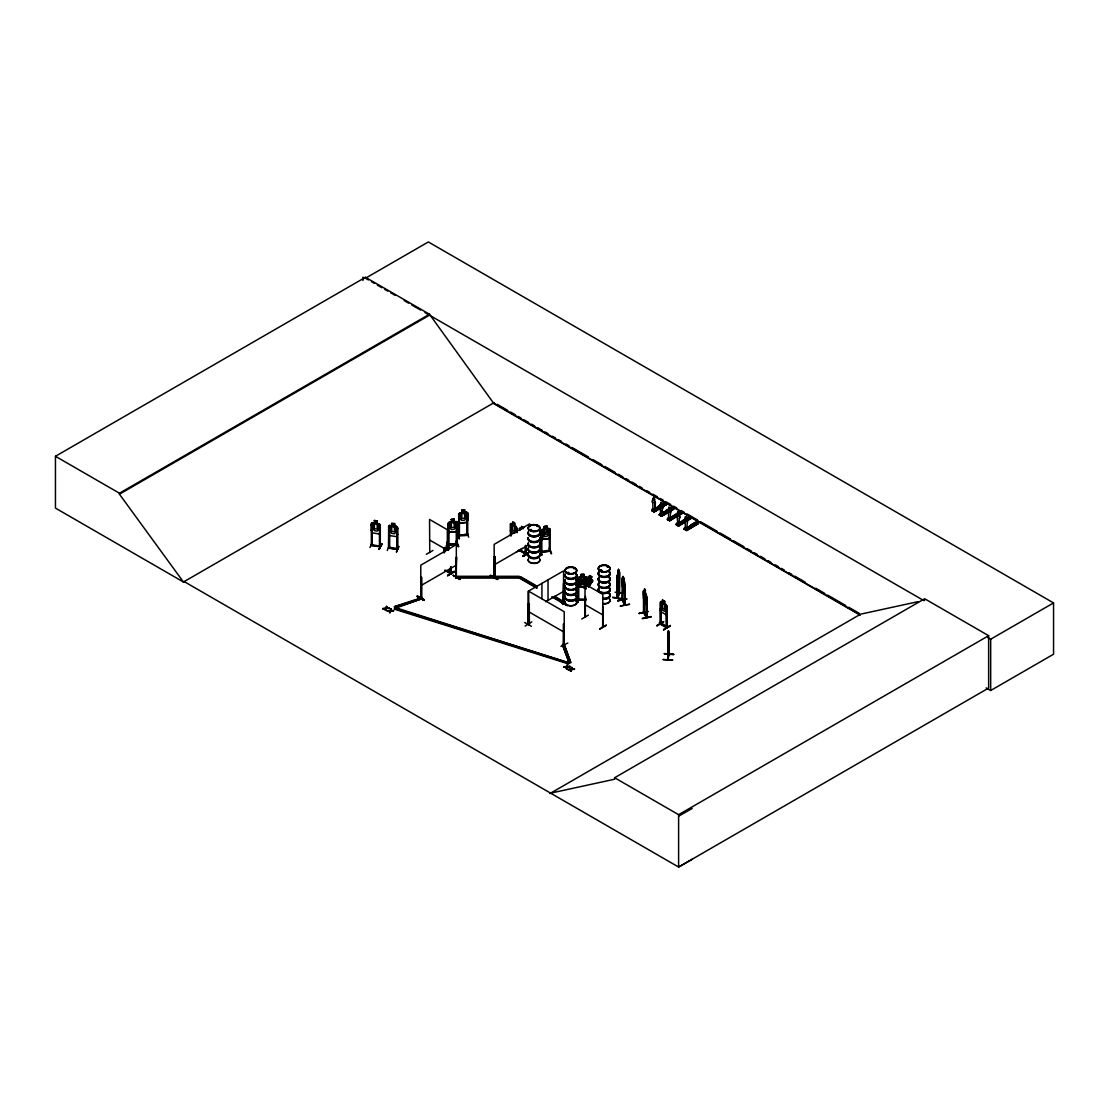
<?xml version="1.0" encoding="UTF-8"?>
<svg xmlns="http://www.w3.org/2000/svg" width="1109" height="1109" viewBox="0 0 1109 1109"><rect width="100%" height="100%" fill="white"/><g stroke="black" fill="none" stroke-linecap="round" stroke-linejoin="round"><path stroke-width="1.5" d="M668.755 642.18C669.351 632.338 667.854 651.524 667.729 644.44M654.56 510.459L654.864 504.041A2.093 1.22 59.5 0 0 654.56 501.171L654.615 499.036M654.643 510.403L654.962 503.985A2.093 1.22 59.5 0 0 654.643 501.116L654.56 501.171M661.338 513.661L660.465 513.869L662.045 514.784L662.447 508.31A2.093 1.22 59.5 0 0 662.142 505.441L661.103 502.294M663.154 659.675C680.247 659.924 670.903 660.34 663.196 659.425M670.196 519.483L670.501 513.065A2.093 1.22 59.5 0 0 670.196 510.195L670.183 507.811M678.985 524.571L679.387 518.097A2.093 1.22 59.5 0 0 679.082 515.228M686.845 529.104L687.247 522.63A2.093 1.22 59.5 0 0 686.845 519.816L686.845 517.432M668.561 638.035L668.02 642.596L667.826 641.459M618.656 571.884L618.559 569.333L617.879 573.63C615.703 579.328 616.978 592.608 619.335 577.803M619.21 580.866L619.363 577.803M617.644 577.276L617.408 598.319L617.644 597.044M619.155 593.551L619.446 592.317M619.779 593.135L617.422 598.278L617.865 573.603M619.779 592.428L617.089 598.278L616.964 576.195L619.335 571.135M667.868 636.15L667.632 637.647L668.852 632.449M621.789 598.915L612.653 597.64M668.075 633.461L668.491 630.702L668.2 659.217M617.172 584.415L618.656 571.606M653.755 509.322L652.91 509.793L652.841 502.793A2.093 1.22 59.5 0 1 653.146 500.27L653.52 497.899M653.534 509.558L653.783 509.17M660.617 514.077L660.243 507.173A2.093 1.22 59.5 0 1 660.548 504.65L660.673 502.543L661.768 502.64M660.825 514.105L661.338 513.8M661.477 516.129L659.273 514.895L660.604 513.134L660.867 515.38L661.283 513.509L660.34 513.98M668.38 511.873A2.093 1.22 59.5 0 1 668.699 509.35L669.004 506.979L670.196 508.352M669.503 518.347L668.464 518.596L669.392 518.541M669.24 518.153L668.755 518.915L669.129 518.153M677.682 512.164L677.488 514.437A2.093 1.22 59.5 0 0 677.183 516.946L677.862 523.753M677.599 512.33L677.585 514.382A2.093 1.22 59.5 0 0 677.266 516.891L677.266 516.891M677.668 523.919L677.544 522.907L676.338 523.628L676.504 524.82L688.841 518.042L676.324 524.612M685.043 521.493A2.093 1.22 59.5 0 1 685.348 518.97L685.376 516.919L686.388 516.78M685.348 518.97L685.473 516.863M685.584 527.551L684.378 528.979L686.277 530.047L687.483 528.619L687.663 529.617C683.56 527.468 687.4 528.05 684.198 528.161L686.623 530.629L698.531 523.6L696.092 521.854C692.321 523.046 700.888 525.195 694.886 522.575M685.778 529.645L685.847 527.704M624.783 589.974L624.395 591.984L624.714 590.057M643.497 612.764L646.616 617.838L646.616 595.783L643.525 590.847C642.056 592.525 645.175 608.384 646.616 602.561M667.327 510.528C665.275 511.54 669.614 510.237 667.341 511.318M692.668 525.028L691.711 525.583M667.868 636.206L668.367 634.209L668.02 640.572M668.367 633.364L668.741 632.019M664.374 653.991L673.787 654.338L664.374 653.561M668.173 638.687L668.145 659.689L668.02 635.859M669.198 633.877L669.074 654.948M667.701 658.857L668.755 654.379M668.866 653.631L668.103 659.73M667.743 659.661L668.879 654.324L668.769 632.352L668.755 654.92M530.144 530.379L530.643 529.575L530.781 530.435M530.532 530.088L531.724 530.379M537.754 526.581L537.047 526.165M537.255 526.318L537.685 526.221M567.489 572.577L568.654 572.41M574.49 568.612L573.838 568.834M601.078 570.081L600.191 570.747M600.343 570.289L601.632 570.719L600.926 570.303M601.951 570.747L601.244 569.998M607.136 566.824L607.829 566.921M607.884 566.491L607.441 566.851M643.885 612.528L644.01 612.722M639.214 613.443L648.127 611.641M612.681 597.197L621.802 598.569M663.196 506.688L666.052 504.484L663.806 503.209L664.36 503.916L652.064 510.722L651.912 509.516L653.977 511.401L655.183 509.974L655.364 510.958L653.062 509.613L653.672 509.183M653.451 509.183L653.367 511.055L652.785 509.114L653.617 509.433M685.709 527.884L684.988 529.312M417.136 596.531C437.695 608.536 403.607 587.728 423.846 600.371M417.441 596.295L424.151 600.121M417.455 595.963L424.165 599.761M490.469 575.737C513.231 587.008 475.816 566.893 497.179 579.563M524.709 622.468L531.419 626.294M624.755 605.292L622.08 599.387L622.731 599.817M624.561 604.045L624.492 604.807M668.81 518.887L671 519.996L671 519.109L668.325 518.208M677.544 522.907L677.904 525.098M665.982 614.594L666.856 612.598L666.038 614.705L660.922 611.738L660.257 608.827M677.114 523.282L679.789 525.07L679.609 524.086L678.403 525.5L676.504 524.432L677.724 523.004M448.23 530.005L449.173 532.403L456.284 531.571L457.324 528.938M464.657 512.58L466.168 513.245L466.168 517.958L464.657 520.149L461.829 520.481L460.304 518.638L460.304 513.938L461.829 512.913L461.704 510.251L464.754 509.96L464.657 512.58L466.709 512.247C469.648 514.216 467.943 519.622 466.667 522.353L459.681 523.115L458.779 520.786M458.696 520.87L459.625 523.268L466.737 522.436L467.762 519.747M549.191 538.6L550.216 535.91L549.191 538.6L542.065 539.404L541.137 537.006L542.162 539.376M385.197 610.102L385.752 608.356L385.724 610.407L386.417 608.314L389.245 607.94L386.417 608.314M390.049 612.473L390.839 608.855C391.144 612.639 383.603 610.74 390.16 610.505M390.049 612.903L391.366 609.174M563.843 666.856L566.63 666.828L566.616 668.879L567.392 664.832C567.711 668.616 560.156 666.717 566.727 666.481M566.616 668.879L567.392 666.426L570.137 666.412L567.295 667.216M570.941 670.945L571.62 669.282L574.462 668.907L571.62 669.711L570.941 671.375L570.4 670.64L570.941 671.375M385.835 608.439L382.952 608.799L385.835 608.439L386.514 606.36L386.5 608.384L387.041 606.678M390.16 610.934L390.839 608.855M566.727 666.911L567.392 664.832M571.038 668.977L568.168 669.781L570.955 669.753L571.717 667.327L571.717 669.351L574.462 669.337M571.717 667.327L570.4 671.07M389.522 612.598L390.063 610.851L387.277 611.309M566.075 668.575L566.63 666.828M571.62 669.711L572.258 667.646M380.304 531.558L379.25 533.97L372.236 532.875L371.335 530.171L372.305 532.805M396.495 536.548L397.618 534.233L396.565 536.645L389.55 535.564L388.663 532.847L389.633 535.481M619.765 572.604L619.224 593.551M615.107 592.22L624.187 593.301M617.089 597.418L619.196 593.065M653.062 498.482L653.894 497.996M660.604 513.134L660.396 514.063M668.893 518.471L669.018 520.093L669.087 518.222L668.533 518.762M656.93 625.753L663.626 621.927M525.125 626.058L531.807 621.858M374.329 522.963L372.264 522.699L379.223 523.781L380.276 524.834L377.31 523.42L377.185 521.022M372.111 525.056L371.293 524.917L372.111 525.056L372.125 545.614L372.194 524.862M379.458 525.999L380.29 526.123L379.458 525.999L379.458 546.737M369.99 547.527L371.986 542.578M372.208 544.838L380.096 546.085M379.278 546.141L379.403 545.975M389.522 547.513L388.51 548.109L388.663 526.082L391.616 525.694M379.361 545.753L380.29 546.085M389.578 525.389L396.565 526.401L394.638 526.096L394.638 523.573L391.616 523.171L391.713 525.791L390.229 526.401L390.229 531.114L391.713 533.374L394.499 533.803L395.996 532.015L395.996 527.302L394.499 526.234L394.638 523.573M389.425 527.732L388.607 527.607L389.425 527.732L389.453 548.29L389.509 527.551M382.064 544.172L379.112 549.371L381.551 543.687L379.195 549.315L381.579 543.687L382.064 544.2M396.786 528.674L397.604 528.799L396.786 528.674L396.772 549.412M387.277 550.521L389.314 545.268M397.59 527.51L397.535 549.537L397.521 527.468L396.565 526.401M389.425 547.499L388.635 547.153L388.815 547.901M396.606 548.816L397.701 548.581L389.425 547.278M396.44 552.046L398.893 546.377L396.495 551.949M516.045 552.31L522.256 548.29M617.921 571.218L618.406 570.192L617.921 572.064M617.38 580.035L617.782 581.185L619.21 570.705M520.176 549.995L519.248 550.549L519.248 549.801L520.01 550.937L520.163 549.939L526.304 554.126L525.735 553.031M525.652 553.017L525.375 553.987L525.375 545.365M526.29 553.405L520.01 550.411L525.527 553.197M539.473 549.62C541.539 546.792 543.355 563.996 539.515 549.551M541.844 554.819L539.917 549.177M459.376 538.267L457.546 532.916M457.462 533.29L459.362 538.586M457.49 532.958L459.431 538.683M458.918 538.724L457.074 533.346M446.373 570.442L450.961 572.757L450.337 572.452L450.808 573.769L450.739 566.879M445.069 570.234L451.044 573.603L450.961 566.754M528.231 623.785L529.381 623.799L528.438 623.743M563.552 643.58L564.01 644.897L563.622 623.854L563.303 644.495L564.315 644.717M577.844 602.09L577.637 596.961M577.831 602.395L577.179 597.072M577.429 602.45L577.221 597.016M550.147 550.258L540.929 551.339L541.968 551.478M540.915 552.13L550.147 551.007M549.218 551.118L550.106 550.452M660.326 624.104L660.659 623.161M660.742 624.395L660.451 623.133M458.461 535.924C482.415 535.009 452.763 533.859 459.362 536.035M541.899 538.96L547.68 528.633L550.258 529.229L550.258 536.007M456.575 577.027L455.91 577.609M456.09 578.08L456.34 557.106L456.035 578.136L456.284 576.832L519.178 576.943M494.517 577.47L494.6 576.25M528.951 624.173L528.452 603.809L529.298 604.031L528.064 603.837L528.896 603.615L529.076 624.727L529.062 604.155M563.829 603.989C564.051 601.369 561.944 605.32 563.885 604.003L563.594 583.32L563.164 604.363L563.913 603.961M675.478 515.241L675.492 516.156M676.268 515.962L675.159 515.477M684.808 521.05L683.837 520.495L684.281 521.23M588.629 586.966L592.774 580.991L592.372 579.771L586.148 576.916L584.748 577.373L580.603 583.279L579.882 585.857L586.176 588.74M584.748 577.373L579.882 585.857L586.176 588.685M592.289 579.896L590.515 579.064L592.192 576.777L589.517 575.543L588.006 577.928L586.148 577.983L583.265 582.1L583.376 584.485L585.871 585.621L588.449 584.471L591.333 580.367L590.501 579.009M588.546 586.911L592.663 580.977M678.251 523.379L677.308 523.85M530.324 530.379L530.144 529.852M624.519 591.97C621.733 590.931 620.167 569.222 624.492 581.837M577.803 598.943L578.843 598.929M541.012 551.367L542.01 551.644M547.111 526.234L544.256 526.525L544.283 529.104L541.15 530.296L540.984 552.31L541.012 531.599L541.844 531.488L541.844 552.268L541.941 551.256M549.218 550.369L550.05 550.272M457.185 543.438L449.09 544.38L448.979 545.157L448.993 524.612L448.091 524.529L448.064 545.24L448.216 523.171L451.349 521.992M459.542 535.231L467.707 534.316M457.227 543.23L456.27 544.283L456.298 523.559L457.144 523.462L457.296 544.159M458.558 535.384L467.693 534.094M396.98 608.758L569.056 662.877L562.471 645.147L564.259 644.274L570.844 662.655L568.182 663.806L394.471 609.174L395.345 607.593L422.543 598.527L396.939 607.704M394.471 609.174L395.345 607.593L394.43 606.678L421.628 597.612L422.543 598.527M568.182 663.806L569.056 662.225L570.844 662.004M448.23 523.24L449.173 522.159M466.667 512.344L459.708 513.162L458.696 514.105L458.655 536.104M429.89 551.88L429.751 552.629L429.557 519.456L447.329 529.714L447.329 547.125M584.97 617.117L585.566 596.628M602.45 626.64L602.825 627.389L602.797 594.382L585.025 584.124L584.997 617.172M646.616 617.089L646.616 596.739L646.589 617.214M646.894 616.978L644.19 612.681M646.921 617.699L643.969 612.736M581.061 576.943L577.969 577.886L577.803 599.872L577.997 598.888L578.856 599.331M587.229 584.54L587.229 577.706L586.148 576.832L578.953 576.971L578.066 577.914L578.066 584.637L578.912 587.16L586.176 587.063L578.912 587.091L577.969 584.651M677.585 512.219L678.334 512.095M421.642 597.197L420.976 597.557M421.046 577.747L420.976 598.306L421.711 597.876L420.838 598.084M494.808 576.957L494.073 577.387L494.808 576.209M494.974 577.151L494.974 556.607L494.143 556.829L494.974 556.607M529.298 604.031L529.367 624.575L528.092 624.298M528.854 624.201L528.688 591.208L564.218 611.724L564.259 644.925L570.248 661.033M563.802 603.282L563.344 603.546M563.039 604.128L563.663 603.795M622.121 599.442L624.533 604.211M372.291 522.644L371.307 523.462L371.363 545.517L380.29 546.834L380.304 524.779M388.635 526.137L389.661 525.416M692.82 525.666L692.487 524.848M531.668 530.268L530.199 530.268M568.501 572.715L567.032 572.715M600.288 570.345L601.217 570.054M578.648 598.874L578.648 599.622M512.621 524.307L511.596 524.64L511.596 529.353L512.691 532.001L514.715 533.193L515.81 531.807L514.867 523.004L512.691 521.743L512.691 524.432L510.514 524.016L511.207 523.406L516.17 526.456L517.21 532.472M519.372 528.536L521.674 528.993L521.674 526.47M519.372 528.646L520.107 528.134M544.283 529.104L542.772 530.13L542.772 534.843L544.283 536.673L547.111 536.326L548.622 534.136L548.622 529.423L547.111 528.757L547.181 526.082L544.159 526.442L544.186 529.035M644.19 613.208L644.163 601.189M380.359 546.626L371.487 545.212M653.977 510.694L654.296 511.984L651.718 510.514L663.806 503.389L666.052 504.664L662.822 506.383M663.681 503.541L652.023 510.694M665.483 504.553L666.204 504.955M665.802 504.706L654.144 511.679M659.827 514.992L671.915 508.269L659.952 515.269L659.231 514.867L671.292 507.534L670.086 508.435M671.735 507.964L659.217 514.853M672.941 508.837L673.69 509.281L661.768 516.281L661.033 515.865L662.849 514.396L661.477 515.727L659.578 514.659L660.784 513.231M667.396 519.594L679.443 512.247L681.688 513.509L669.614 520.426M669.614 520.814L681.688 513.675L679.443 512.413L680.053 512.968L668.089 519.969L667.549 518.541L668.921 517.931M681.12 513.578L681.841 513.98M676.157 524.626L678.763 526.082L690.477 518.582L688.232 517.321L676.157 524.626L688.814 518.042M688.675 517.737L690.63 519.067M678.722 526.082L677.973 525.652L690.477 518.582M678.14 525.541L679.789 524.183M690.311 518.86L678.306 525.846M684.031 529.187L684.808 529.603L696.715 522.589L684.211 529.173M686.138 530.352L698.351 523.129L685.847 530.199L687.663 528.716M698.171 523.406L686.471 530.435M519.553 529.908L520.176 530.254M523.767 527.621L521.535 526.387L521.604 529.035L520.038 528.175M525.306 553.876L525.597 546.931M522.907 555.761L528.147 552.629L523.296 556.399L528.48 553.183M528.175 552.961L522.963 556.108M446.373 545.725L448.591 546.973L446.373 545.725L446.373 549.26L448.438 550.424L448.591 546.973M448.591 549.496L444.792 547.444L444.099 547.943L444.099 553.017M654.643 499.272L654.005 498.191M652.841 502.793L652.744 502.848A2.093 1.22 59.5 0 1 653.062 500.325L653.146 498.426M651.912 509.516L653.215 509.35M662.045 503.652L661.823 502.932M660.548 504.65L660.645 504.595A2.093 1.22 59.5 0 0 660.326 507.118L660.992 513.495M660.534 507.908L658.289 506.633L659.508 505.926M660.576 505.108L661.782 504.401L664.028 505.843L661.782 504.401M662.586 503.93C668.588 506.55 660.021 504.401 663.806 503.209M659.952 506.577L652.328 510.75M660.326 507.118L659.536 506.882M653.853 511.734L659.841 508.213M662.766 506.439L666.052 504.484M653.977 511.776L660.105 508.158M654.268 511.956L660.285 508.463M662.447 508.31L662.364 508.366A2.093 1.22 59.5 0 0 662.045 505.496L662.142 503.597M668.699 507.506L668.782 509.308M665.788 510.792C671.791 513.412 663.224 511.263 666.994 510.071L669.24 511.526L666.994 510.071M668.075 509.613L669.282 508.726L671.527 510.182L669.282 508.726M673.135 508.851L661.324 516.045M661.532 516.156L673.579 509.086M673.939 515.491C679.928 518.111 671.361 515.962 675.145 514.77L677.391 516.226M676.213 514.326L677.433 513.425L679.678 514.701M678.237 512.954C684.225 515.574 675.658 513.425 679.443 512.247M667.355 519.553L679.443 512.413M669.614 519.719L671 519.109M681.259 513.439L669.171 520.565L681.688 513.509M679.387 518.097L679.29 518.139A2.093 1.22 59.5 0 0 678.985 515.283L679.082 513.37M686.845 517.972L686.471 517.016M676.781 524.876L688.689 517.861M677.973 525.638L690.048 518.513M690.588 525.278L691.794 524.391L694.04 525.832L691.794 524.391M692.875 523.933L694.082 523.046L696.327 524.502L694.082 523.046M684.461 529.437L696.674 522.589M685.833 530.185L698.088 523.351M455.91 578.149L456.575 557.231M450.406 572.494L446.151 570.581M450.282 573.201L450.365 568.113M454.246 571.343L447.606 575.626L454.274 571.398M447.606 575.626L454.316 571.759L447.703 575.626M453.539 575.516L459.972 579.452L453.221 575.321M528.674 556.177L526.886 554.722M494.364 576.777L495.044 576.555M494.143 577.345L495.044 577.082M563.275 604.322L563.829 583.459M560.433 601.951L567.503 605.556L560.794 601.743M563.622 643.622L564.287 643.927M560.918 646.395L567.836 643.026M426.313 554.278L432.954 550.424M447.551 550.286L447.024 542.01L447.024 546.945M602.686 627.389L602.714 606.554L602.755 627.056M581.781 618.961L588.422 615.093M606.29 625.019L599.65 628.872M599.622 629.26L606.318 625.365M184.26 581.629L183.54 582.059L55.45 508.102L55.45 456.284L365.471 277.292L429.474 314.235L493.477 403.011L859.919 614.58M365.471 277.292L365.471 278.248L428.337 241.956L1053.55 602.922L1053.55 654.213L990.684 690.505L986.192 687.899M55.45 456.284L119.453 493.228L429.474 314.235M692.182 859.309L678.611 867.044L184.177 581.587L183.442 582.003L119.453 494.184L429.474 315.192M183.442 582.003L494.198 402.595M420.81 585.677L456.34 565.16M529.686 523.85L494.143 544.367L494.309 577.512L494.378 556.954M494.143 564.883L528.203 545.212M456.353 577.359L519.178 577.359L520.468 576.611L536.756 586.009M536.756 586.647L520.468 577.248L519.178 577.997L456.353 577.997L456.34 544.63L420.81 565.16L420.741 598.181M545.6 601.757L563.594 591.374M563.663 603.046L564.883 602.256L563.594 603.643L551.741 596.808M549.898 793.573L860.653 614.15L917.905 601.702M550.618 793.143L614.622 779.225L614.622 777.742L924.643 598.749L988.646 635.693L988.646 688.051L678.611 867.044L678.611 814.685L988.646 635.693M924.643 600.232L923.922 600.662L425.01 312.613M987.717 637.495L990.684 639.214L1053.55 602.922M510.445 523.947L510.473 535.661M510.708 525.278L511.069 534.302M514.798 525.569L516.891 527.718L516.974 532.611M516.378 528.841L517.21 529.062L516.378 528.841L516.378 532.265M660.285 624.048L666.786 627.833L666.786 605.805L661.019 601.522L660.257 602.062L660.285 624.131M660.52 603.393L660.95 624.436L661.116 608.869M666.856 605.805L666.01 604.516C663.196 604.322 665.345 598.001 664.541 603.74L665.622 605.209L665.622 609.922L664.541 611.309L662.503 610.13L661.408 607.469L661.408 602.769L662.503 602.381M666.551 627.347L666.19 606.97L667.022 607.178L667.091 627.736L660.52 623.91L660.52 610.241M667.022 607.178L666.19 606.97M656.985 625.85L663.681 621.594L656.985 625.434M666.856 627.126C650.706 618.794 665.691 623.48 666.759 627.874M678.611 816.182L692.182 808.447M660.188 506.203L659.675 507.09M421.406 597.044L421.143 598.25M421.406 597.793L421.406 577.276M494.6 576.999L494.739 556.482M528.66 624.007L529.256 624.478M568.224 572.563L567.17 572.812M601.674 570.872L600.842 571.121M372.069 544.838L371.307 545.462M371.376 545.254L372.111 544.602M388.691 547.943L397.687 549.302M563.497 603.851L563.594 570.858L528.064 591.374L527.995 624.395M528.341 624.492L528.3 603.975M394.43 606.678L420.034 598.791M685.57 516.642L686.568 516.96M549.925 550.23L550.161 551.242L541.192 552.31M466.778 534.178L466.931 535.148M467.707 535.065L467.762 512.954M456.395 543.299L456.478 544.283M585.372 617.311L585.261 596.462M644.606 591.513L644.606 588.99L645.992 594.937L645.48 600.828L644.038 596.392M643.497 590.75L643.511 612.82M645.618 590.681L644.509 589.018M646.27 594.299L646.533 617.824M643.497 597.515L643.802 600.551L646.173 604.516M639.241 613.554L648.155 611.35L639.241 613.125M642.333 618.309L651.246 616.562M651.26 616.895L642.361 618.711M446.373 548.414L445.277 548.636L445.277 551.769M624.506 604.862L624.88 584.221L625.157 605.264L624.811 604.516M617.727 600.745L626.765 599.151M617.768 600.87L626.765 598.874L617.755 600.44M629.538 604.488C621.511 605.223 613.235 607.982 629.51 604.086M622.094 578.163L622.426 600.69L623.064 576.43L623.106 579.092M623.84 578.149L623.812 588.283L622.565 583.805M624.811 583.265L624.409 581.795L624.838 605.32M386.5 607.954L389.245 607.94M382.952 608.384L389.245 608.37M382.952 608.799L385.752 608.786M390.825 610.449L393.57 610.865L390.728 611.239M387.277 610.879L393.57 610.865M570.137 666.842L567.392 666.856L570.137 666.412M563.843 667.271L566.63 667.258M571.717 668.921L574.462 668.907M568.168 669.351L570.955 669.323L568.168 669.781M577.997 599.664L586.176 599.595M390.728 610.809L393.57 610.435M547.084 528.702L550.23 529.187L550.036 551.27M549.218 530.601L550.106 530.684L549.218 530.601L549.385 551.325M542.149 539.321L549.107 538.475M551.145 553.765L549.205 548.012M461.704 510.251L464.657 510.057M459.653 513.079L461.801 512.857L461.801 510.334M466.737 535.148L466.764 514.424L467.596 514.326M451.238 519.4L454.274 519.04L454.191 521.715L455.702 522.381L455.702 527.094L454.191 529.284L451.363 529.617L449.852 527.773L449.852 523.074L451.363 522.048L451.266 519.456M451.363 519.525L454.191 519.192M454.177 521.66L457.324 522.159L457.199 544.172L448.272 545.254M449.242 522.297L456.215 521.48L457.227 522.2M449.173 532.403L456.284 531.571M466.778 532.265L468.719 537.172M547.68 528.646L549.191 528.466L542.162 529.353L541.261 530.324L541.261 537.047M456.326 541.4L458.724 546.668L456.409 541.317M448.272 544.505L456.201 543.562M457.227 543.978L448.022 545.032L448.84 547.777L447.551 542.051M542.093 539.459L549.218 538.641M560.489 601.854L567.198 605.666M692.501 525.624L691.711 525.444M519.553 549.676L519.664 550.438M519.372 550.618L526.054 554.292L526.221 545.559M450.684 573.727L444.848 570.359M660.839 623.646L660.326 623.355M666.412 627.347L666.412 606.831M467.554 534.081L467.596 534.843M449.09 544.588L448.161 544.477M448.895 544.186L449.09 545.129M581.047 574.365C588.713 575.072 578.288 572.396 581.158 577.027L579.619 577.886L579.619 582.599L581.158 584.609L584.041 584.568L585.594 582.53L585.594 577.817L584.041 576.999L584.138 574.323M584.152 576.916L587.964 577.747M578.746 579.161L577.9 579.175L578.746 579.161L578.759 599.872M586.273 579.064L587.118 579.064M578.011 599.179L586.176 599.248M586.176 599.775L578.011 599.9M456.353 576.292L519.178 576.292L519.178 577.997L536.936 588.255M380.221 546.862L380.193 524.793M397.41 549.51L388.691 548.165M675.492 516.018L676.268 515.422M668.006 634.986L668.311 631.562M664.374 653.853L673.717 654.67M624.852 603.934L624.908 604.696M619.196 593.592L619.085 570.678M643.802 613.249L644.606 588.99M549.676 548.331L551.617 553.654M458.294 546.654L456.326 540.97M531.1 529.506L531.474 529.783M395.345 607.593L569.056 662.877M394.471 608.522L568.182 663.154M525.846 554.25L525.985 545.697M563.635 644.329L563.622 623.854M671.292 507.534L673.731 509.281M670.086 508.255L672.331 509.516M687.026 518.028L689.271 519.303M668.075 509.447L670.321 510.889M676.213 514.146L678.458 515.588M692.875 523.767L695.121 525.028M658.289 506.453L660.534 507.728M690.588 525.111L692.834 526.373M661.214 513.814L660.285 513.439L660.188 514.992L660.285 513.439L662.142 514.728M684.988 527.815L687.483 529.34L687.483 528.619M667.549 518.541L667.715 519.359M669.115 520.024L668.436 518.139M453.179 575.308L459.888 579.134M365.471 278.248L368.451 279.967M371.432 281.686L374.412 283.405M377.379 285.124L381.843 287.702M384.823 289.421L387.803 291.14M390.784 292.859L395.248 295.438M404.175 300.594L408.639 303.173M411.619 304.892L420.547 310.035M497.192 404.314L507.659 410.358M510.653 412.091L515.144 414.683M518.125 416.402L521.119 418.135M524.113 419.854L528.605 422.446M531.599 424.179L534.58 425.911M537.574 427.63L542.065 430.223M545.06 431.956L548.04 433.674M552.532 436.267L555.526 438M558.52 439.719L561.501 441.451M565.992 444.044L568.986 445.763M571.981 447.495L588.435 456.991M592.913 459.583L601.896 464.768M604.876 466.487L615.356 472.531M618.337 474.264L622.828 476.856M625.823 478.575L628.817 480.308M631.811 482.041L636.289 484.619M639.283 486.352L642.277 488.085M646.755 490.663L649.749 492.396M652.744 494.129L657.235 496.721M660.229 498.44L663.21 500.173M666.204 501.892L670.695 504.484M673.69 506.217L676.67 507.936M681.162 510.528L684.156 512.261M687.15 513.98L697.616 520.024M700.611 521.757L717.066 531.253M720.046 532.985L730.526 539.029M733.506 540.748L743.987 546.806M746.967 548.525L751.458 551.118M754.453 552.85L757.447 554.569M760.441 556.302L764.919 558.894M767.913 560.613L770.907 562.346M775.385 564.938L778.379 566.657M781.374 568.39L784.368 570.109M788.859 572.701L791.84 574.434M794.834 576.153L805.3 582.211M815.78 588.255L824.749 593.426M827.744 595.159L845.696 605.514M848.676 607.247L859.156 613.291M492.493 402.872L860.14 615.135M585.025 604.641L602.797 614.899M554.528 596.268L564.883 602.256M554.528 596.905L564.883 602.894M519.178 577.359L536.936 587.618M553.225 597.016L563.594 603.005M429.557 539.972L444.362 548.525M528.688 611.724L564.218 632.241M387.041 607.094L386.514 606.36M385.197 609.673L385.724 610.407M614.622 777.742L678.611 814.685M664.679 601.133L662.433 599.9L662.503 602.561M660.95 601.563L662.572 602.52L662.572 599.983M667.022 626.918L666.218 626.793M622.593 600.149L625.143 605.154M466.709 512.247L467.776 513.023M422.543 599.179L421.628 598.25L421.642 577.401M394.43 607.33L395.345 608.245M680.025 512.968L667.535 519.442L669.808 520.814M622.315 600.593L622.703 588.616M685.445 528.328L685.417 527.454M678.611 512.483L678.958 513.19M644.703 589.863L645.313 591.707L644.703 590.695M696.272 522.339L684.378 529.367M685.362 528.258L685.14 521.438M622.967 576.444L623.91 578.163M623.147 577.29L623.674 579.161L623.147 578.136M622.08 580.548L624.714 585.677M668.644 518.624L668.477 511.817M562.471 644.495L569.056 662.225M541.844 531.488L541.012 531.599M458.613 515.574L459.459 515.477L459.376 536.063M447.565 545.157L448.452 547.874M617.089 582.932L617.353 584.79M577.692 596.642L577.9 602.506M990.684 639.214L990.684 690.505M687.261 520.662L685.015 519.4M679.609 524.086L679.609 524.793M677.225 523.212L677.114 524.779M668.38 630.702L668.477 633.364M662.849 514.396L662.849 515.297M662.683 514.299L662.683 515.02M619.363 571.038L619.515 593.648M618.559 569.333L618.628 572.022M587.132 577.747L587.132 586.093M586.287 579.258L586.287 586.093M548.04 579.841L548.04 600.357M541.927 583.362L541.927 598.749M516.6 528.702L516.6 532.126M511.304 532.459L511.304 535.883M510.584 523.975L510.584 530.698M510.708 532.112L510.708 535.536M458.779 514.063L458.793 520.842M450.129 568.252L450.129 573.464M444.238 547.971L444.238 551.339M371.446 523.448L371.446 530.171M362.962 277.098L362.962 280.494M119.453 493.228L119.453 494.184M575.959 573.325A5.864 3.382 0 0 1 571.648 578.371A5.864 3.382 0 0 1 565.216 574.143M575.973 579.938A5.878 3.396 0 0 1 571.648 584.997A5.878 3.396 0 0 1 565.202 580.756M576.042 579.577A5.961 3.438 0 0 1 571.662 584.706A5.961 3.438 0 0 1 565.119 580.409M576.042 579.286A5.961 3.438 0 0 1 571.662 584.415A5.961 3.438 0 0 1 565.119 580.118M576.042 573.921A5.961 3.438 0 0 1 571.662 579.05A5.961 3.438 0 0 1 565.119 574.753M576.042 573.63A5.961 3.438 0 0 1 571.662 578.759A5.961 3.438 0 0 1 565.119 574.462M575.973 574.268A5.878 3.396 0 0 1 571.648 579.328A5.878 3.396 0 0 1 565.202 575.086M575.973 578.981A5.878 3.396 0 0 1 571.648 584.041A5.878 3.396 0 0 1 565.202 579.799M575.987 584.665A5.892 3.396 0 0 1 571.648 589.738A5.892 3.396 0 0 1 565.188 585.497M575.987 584.485A5.892 3.396 0 0 1 571.648 589.558A5.892 3.396 0 0 1 565.188 585.302M575.959 585.192A5.864 3.382 0 0 1 571.648 590.251A5.864 3.382 0 0 1 565.216 586.009M575.987 600.621A5.892 3.396 0 0 1 571.648 605.694A5.892 3.396 0 0 1 565.188 601.438M575.987 584.914A5.892 3.396 0 0 1 571.648 589.974A5.892 3.396 0 0 1 565.188 585.732M575.959 590.404A5.864 3.382 0 0 1 571.648 595.464A5.864 3.382 0 0 1 565.216 591.222M575.959 589.461A5.864 3.382 0 0 1 571.648 594.507A5.864 3.382 0 0 1 565.216 590.279M575.973 596.074A5.878 3.396 0 0 1 571.648 601.133A5.878 3.396 0 0 1 565.202 596.892M576.042 595.713A5.961 3.438 0 0 1 571.662 600.842A5.961 3.438 0 0 1 565.119 596.545M576.042 595.422A5.961 3.438 0 0 1 571.662 600.551A5.961 3.438 0 0 1 565.119 596.254M575.973 595.117A5.878 3.396 0 0 1 571.648 600.177A5.878 3.396 0 0 1 565.202 595.935M576.042 590.057A5.961 3.438 0 0 1 571.662 595.186A5.961 3.438 0 0 1 565.119 590.889M576.042 589.766A5.961 3.438 0 0 1 571.662 594.895A5.961 3.438 0 0 1 565.119 590.598M575.987 600.801A5.892 3.396 0 0 1 571.648 605.874A5.892 3.396 0 0 1 565.188 601.632M609.354 577.637A5.961 3.438 0 0 1 604.197 582.807A5.961 3.438 0 0 1 599.026 577.637M609.271 577.997A5.864 3.382 0 0 1 604.197 583.071A5.864 3.382 0 0 1 599.11 577.997M609.243 582.419A5.836 3.369 0 0 1 604.197 587.479A5.836 3.369 0 0 1 599.137 582.419M609.285 582.738A5.892 3.396 0 0 1 604.197 587.839A5.892 3.396 0 0 1 599.096 582.738M609.354 571.981A5.961 3.438 0 0 1 604.197 577.137A5.961 3.438 0 0 1 599.026 571.981M609.285 577.04A5.878 3.396 0 0 1 604.197 582.128A5.878 3.396 0 0 1 599.096 577.04M609.285 572.327A5.878 3.396 0 0 1 604.197 577.429A5.878 3.396 0 0 1 599.096 572.327M609.354 577.345A5.961 3.438 0 0 1 604.197 582.516A5.961 3.438 0 0 1 599.026 577.345M609.354 571.689A5.961 3.438 0 0 1 604.197 576.846A5.961 3.438 0 0 1 599.026 571.689M609.285 571.385A5.878 3.396 0 0 1 604.197 576.472A5.878 3.396 0 0 1 599.096 571.385M609.271 583.265A5.864 3.382 0 0 1 605.708 588.227A5.864 3.382 0 0 1 598.319 584.956M598.527 584.069A5.864 3.382 0 0 1 599.11 583.265M609.285 582.96A5.892 3.396 0 0 1 605.708 587.95A5.892 3.396 0 0 1 598.306 584.665M598.5 583.778A5.892 3.396 0 0 1 599.096 582.96M609.354 588.117A5.961 3.438 0 0 1 604.197 593.273A5.961 3.438 0 0 1 599.026 588.117M609.285 588.463A5.878 3.396 0 0 1 604.197 593.565A5.878 3.396 0 0 1 599.096 588.463M609.354 587.825A5.961 3.438 0 0 1 604.197 592.982A5.961 3.438 0 0 1 599.026 587.825M609.285 587.52A5.878 3.396 0 0 1 604.197 592.608A5.878 3.396 0 0 1 599.096 587.52M609.285 593.176A5.878 3.396 0 0 1 608.855 596.947A5.878 3.396 0 0 1 602.672 598.153M609.271 594.133A5.864 3.382 0 0 1 608.841 597.89A5.864 3.382 0 0 1 602.672 599.096M609.243 598.555A5.836 3.369 0 0 1 608.827 602.298A5.836 3.369 0 0 1 602.672 603.504M609.354 593.772A5.961 3.438 0 0 1 608.924 597.599A5.961 3.438 0 0 1 602.644 598.818M609.354 593.481A5.961 3.438 0 0 1 608.924 597.294A5.961 3.438 0 0 1 602.644 598.527M609.285 598.86A5.878 3.396 0 0 1 608.855 602.617A5.878 3.396 0 0 1 602.672 603.823M539.736 542.869A5.892 3.396 0 0 1 534.039 547.139A5.892 3.396 0 0 1 528.355 542.869M539.723 532.653A5.878 3.396 0 0 1 534.039 536.922A5.878 3.396 0 0 1 528.369 532.653M539.709 531.71A5.864 3.382 0 0 1 534.039 535.966A5.864 3.382 0 0 1 528.383 531.71M539.723 538.309A5.878 3.396 0 0 1 534.039 542.578A5.878 3.396 0 0 1 528.369 538.309M539.806 537.976A5.961 3.438 0 0 1 534.039 542.301A5.961 3.438 0 0 1 528.286 537.976M539.806 537.685A5.961 3.438 0 0 1 534.039 542.01A5.961 3.438 0 0 1 528.286 537.685M539.723 537.366A5.878 3.396 0 0 1 534.039 541.636A5.878 3.396 0 0 1 528.369 537.366M539.806 532.306A5.961 3.438 0 0 1 534.039 536.645A5.961 3.438 0 0 1 528.286 532.306M539.806 532.015A5.961 3.438 0 0 1 534.039 536.354A5.961 3.438 0 0 1 528.286 532.015M539.736 543.05A5.892 3.396 0 0 1 534.039 547.333A5.892 3.396 0 0 1 528.355 543.05M539.695 543.562A5.85 3.382 0 0 1 534.039 547.818A5.85 3.382 0 0 1 528.383 543.562M539.736 559.005A5.892 3.396 0 0 1 534.039 563.275A5.892 3.396 0 0 1 528.355 559.005M539.736 543.285A5.892 3.396 0 0 1 534.039 547.555A5.892 3.396 0 0 1 528.355 543.285M539.709 548.789A5.864 3.382 0 0 1 534.039 553.058A5.864 3.382 0 0 1 528.383 548.789M539.709 547.846A5.864 3.382 0 0 1 534.039 552.102A5.864 3.382 0 0 1 528.383 547.846M539.723 554.445A5.878 3.396 0 0 1 534.039 558.714A5.878 3.396 0 0 1 528.369 554.445M539.806 554.112A5.961 3.438 0 0 1 534.039 558.437A5.961 3.438 0 0 1 528.286 554.112M539.806 553.821A5.961 3.438 0 0 1 534.039 558.146A5.961 3.438 0 0 1 528.286 553.821M539.723 553.502A5.878 3.396 0 0 1 534.039 557.772A5.878 3.396 0 0 1 528.369 553.502M539.806 548.442A5.961 3.438 0 0 1 534.039 552.781A5.961 3.438 0 0 1 528.286 548.442M539.806 548.151A5.961 3.438 0 0 1 534.039 552.49A5.961 3.438 0 0 1 528.286 548.151M539.736 559.186A5.892 3.396 0 0 1 534.039 563.469A5.892 3.396 0 0 1 528.355 559.186M587.313 578.69L587.299 581.255L590.986 580.27L587.52 582.031C589.031 586.342 585.58 586.342 586.647 582.253L582.835 583.334L586.425 581.504L586.425 578.288L587.313 578.69M374.329 520.44L377.31 520.897L377.212 523.49L378.682 524.626L378.682 529.34L377.185 531.128L374.398 530.684L372.901 528.438L372.901 523.725L374.398 523.115L374.329 520.44M618.531 572.84L617.782 579.161L618.531 572.84M587.493 578.593L584.609 582.71L587.105 583.861L589.988 579.744L587.493 578.593M589.738 576.236L589.226 576.971L590.834 577.706L591.347 576.971L589.738 576.236M444.404 549.329L445 549.676L444.404 549.329M510.514 530.67L511.11 533.609L510.514 530.67M670.363 625.518L663.626 629.718L670.363 625.518M670.363 625.809L663.626 629.718L670.377 625.85M546.598 526.72L544.782 526.941L544.782 527.773L546.598 527.565L546.598 526.72M547.111 529.603L544.283 529.95L544.283 534.663L547.111 534.316L547.111 529.603M464.144 510.542L462.328 510.75L462.328 511.596L464.144 511.374L464.144 510.542M464.657 513.425L461.829 513.758L461.829 518.471L464.657 518.139L464.657 513.425M453.692 519.677L451.876 519.885L451.876 520.731L453.692 520.509L453.692 519.677M454.191 522.561L451.363 522.894L451.363 527.607L454.191 527.274L454.191 522.561M583.528 574.906L581.671 574.919L581.671 575.765L583.528 575.737L583.528 574.906M584.041 577.844L581.158 577.872L581.158 582.585L584.041 582.544L584.041 577.844M376.686 521.369L374.897 521.091L374.897 521.937L376.686 522.214L376.686 521.369M394.014 524.044L392.212 523.767L392.212 524.612L394.014 524.89L394.014 524.044M377.185 524.391L374.398 523.961L374.398 528.674L377.185 529.104L377.185 524.391M394.499 527.066L391.713 526.636L391.713 531.35L394.499 531.779L394.499 527.066M523.309 527.884L521.979 527.135L523.309 528.716L523.309 527.884M688.467 519.774L686.221 518.513L688.467 519.774M684.974 521.826L682.728 520.565L684.974 521.826M448.064 547.278L446.747 546.515L448.064 548.109L448.064 547.278M664.166 601.425L662.863 600.662L664.166 602.27L664.166 601.425M664.541 604.585L662.503 603.393L662.503 608.106L664.541 609.285L664.541 604.585M514.354 523.296L513.051 522.533L514.354 524.141L514.354 523.296M514.715 526.456L512.691 525.278L512.691 529.991L514.715 531.169L514.715 526.456M645.48 594.091L644.537 592.525L644.537 597.238L645.48 598.805L645.48 594.091M623.812 581.546L622.995 579.952L623.812 586.259L623.812 581.546M567.947 573.201A5.864 3.382 0 0 0 576.749 570.262A5.864 3.382 0 0 0 567.947 567.337A5.864 3.382 0 0 0 567.947 573.201M567.947 573.686A5.864 3.382 0 0 0 576.749 570.761A5.864 3.382 0 0 0 567.947 567.822A5.864 3.382 0 0 0 567.947 573.686M567.933 573.422A5.892 3.396 0 0 0 576.763 570.47A5.892 3.396 0 0 0 567.933 567.531A5.892 3.396 0 0 0 567.933 573.422M601.244 571.287A5.892 3.396 0 0 0 610.075 568.349A5.892 3.396 0 0 0 601.244 565.41A5.892 3.396 0 0 0 601.244 571.287M601.258 571.731A5.85 3.382 0 0 0 610.047 568.806A5.85 3.382 0 0 0 601.258 565.881A5.85 3.382 0 0 0 601.258 571.731M601.244 571.468A5.892 3.396 0 0 0 610.075 568.529A5.892 3.396 0 0 0 601.244 565.576A5.892 3.396 0 0 0 601.244 571.468M531.1 530.961A5.892 3.396 0 0 0 539.931 528.009A5.892 3.396 0 0 0 531.1 525.07A5.892 3.396 0 0 0 531.1 530.961A5.892 3.396 0 0 0 539.931 528.023A5.892 3.396 0 0 0 531.1 525.084A5.892 3.396 0 0 0 531.1 530.975M531.114 531.239A5.85 3.382 0 0 0 539.903 528.314A5.85 3.382 0 0 0 531.114 525.375A5.85 3.382 0 0 0 531.114 531.239"/></g></svg>
